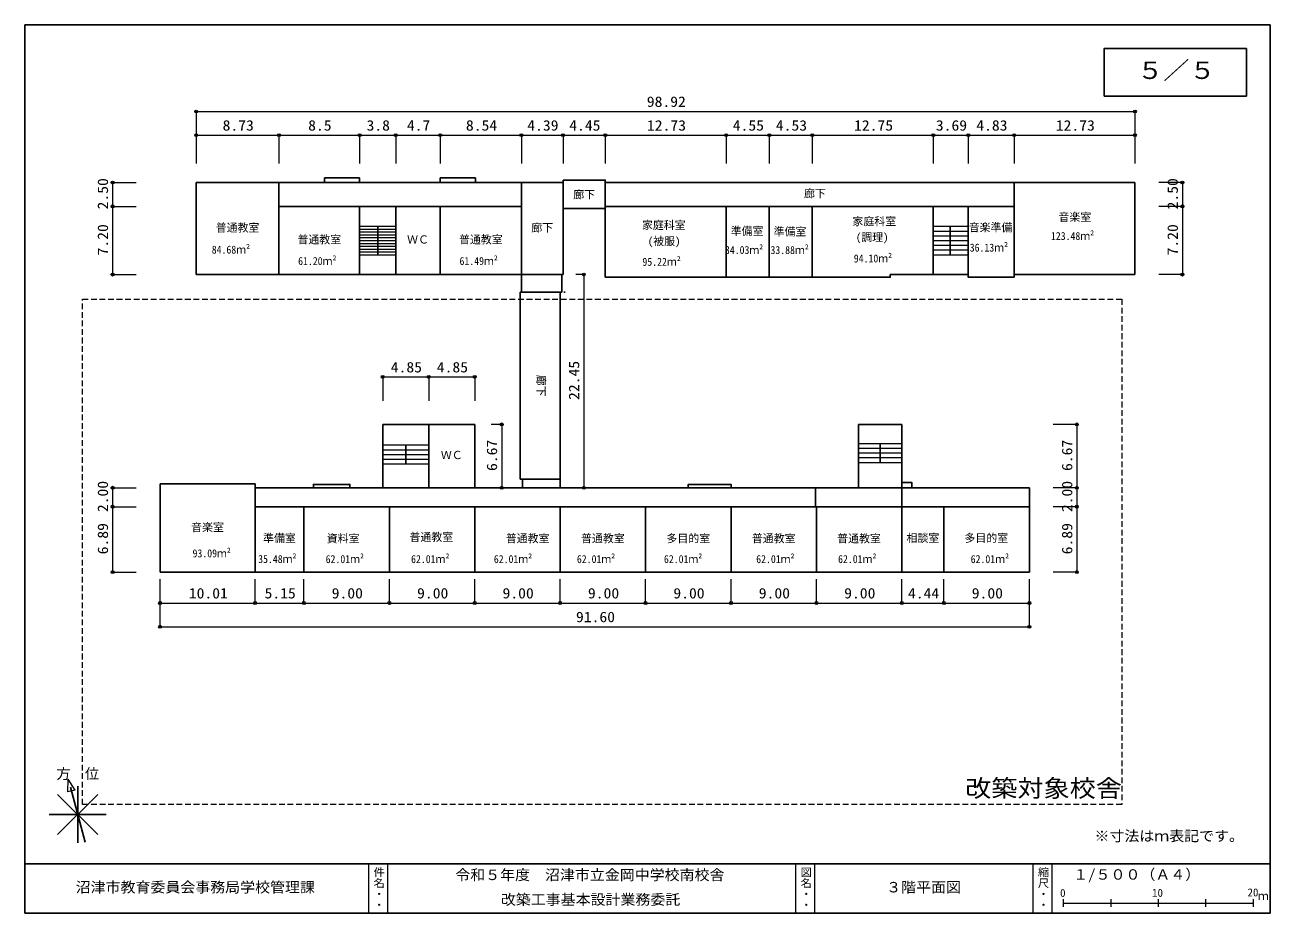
# Model space of a CAD drawing. Units: millimetres at full size, sheet at 1:500. Extents: x -65600 to 63930108, y -14795577 to 46800.
import ezdxf
from ezdxf.enums import TextEntityAlignment as Align

# ---------------------------------------------------------------- set-up
doc = ezdxf.new("R2010")
doc.units = ezdxf.units.MM
doc.header["$LTSCALE"] = 500
doc.header["$PDMODE"] = 32
doc.header["$PDSIZE"] = 300
doc.linetypes.add('DASHED1', pattern=[1.8, 1.2, -0.6])
for name, color, linetype in [('8-0_通り芯', 6, 'Continuous'), ('8-9_細点線１', 2, 'Continuous'), ('F-8_極細点線', 2, 'Continuous')]:
    doc.layers.add(name, color=color, linetype=linetype)
for name, color, linetype, lineweight in [('8-5_中線１', 6, 'Continuous', 25), ('8-6_中線２', 3, 'Continuous', 18), ('8-E_ﾊｯﾁﾝｸﾞ', 4, 'Continuous', 9), ('F-0_通り芯', 2, 'Continuous', 25), ('F-5_中線１', 3, 'Continuous', 18)]:
    doc.layers.add(name, color=color, linetype=linetype, lineweight=lineweight)
doc.styles.add('@ＭＳ ゴシック', font='')
doc.styles.add('ＭＳ ゴシック', font='')
doc.styles.get('@ＭＳ ゴシック').set_extended_font_data('@MS Gothic')
doc.styles.get('ＭＳ ゴシック').set_extended_font_data('MS Gothic')

msp = doc.modelspace()

# ---------------------------------------------------------------- linework, layer by layer
at = {"layer": '8-5_中線１'}
for p, q in [((-47558.7, 30180), (-47558.7, 20480)), ((-47558.7, 30180), (-13288.7, 30180)), ((-38828.7, 30180), (-38828.7, 20480)), ((-34028.8, 30680), (-30328.7, 30680)), ((-34028.8, 30680), (-34028.8, 30180)), ((-30328.7, 30180), (-30328.7, 30680)), ((-21828.7, 30680), (-18128.7, 30680)), ((-21828.7, 30180), (-21828.7, 30680)), ((-18128.7, 30680), (-18128.7, 30180)), ((-13288.7, 18635), (-13288.7, 30180)), ((-8898.7, 30180), (-13288.7, 30180)), ((-13288.7, 30180), (-13288.7, 20480)), ((-8898.7, 30440), (-8898.7, 20480)), ((51361.3, 30180), (-4448.8, 30180)), ((38631.3, 30180), (38631.3, 20200)), ((51361.3, 30180), (51361.3, 20480)), ((-38828.7, 27680), (-13288.7, 27680)), ((-30328.7, 20480), (-30328.7, 27680)), ((-26528.7, 20480), (-26528.7, 27680)), ((-21828.7, 20480), (-21828.7, 27680)), ((38631.3, 27680), (-4448.8, 27680)), ((8281.3, 20200), (8281.3, 27680)), ((12831.3, 20200), (12831.3, 27680)), ((17361.3, 20200), (17361.3, 27680)), ((30111.3, 27680), (30111.3, 20480)), ((-8898.7, 27460), (-4448.8, 27460)), ((-28428.7, 25580), (-28428.7, 22580)), ((31898.8, 25580), (31898.8, 22580)), ((-47558.7, 20480), (-13288.7, 20480)), ((-8898.7, 20480), (-13288.7, 20480)), ((-9038.7, 20480), (-9038.7, 18635)), ((33801.3, 20480), (25576.3, 20480)), ((51361.3, 20480), (38631.3, 20480)), ((-13428.7, 18635), (-9038.7, 18635)), ((-13428.7, 18635), (-13428.7, -1070)), ((-9201.2, 18635), (-9201.2, -1970)), ((-27901.2, 4700), (-25476.2, 4700)), ((-27901.2, -1970), (-27901.2, 4700)), ((-26141.5, 4700), (-24639.4, 4700)), ((-24639.4, 4700), (-18201.2, 4700)), ((-23051.3, 4700), (-23051.3, 3043.6)), ((-18201.2, 4700), (-18201.2, -1970)), ((22248.8, 4700), (22248.8, -1637.5)), ((22248.8, 4700), (24523.8, 4700)), ((24523.8, 4700), (25521.9, 4700)), ((25521.9, 4700), (26798.7, 4700)), ((-23051.3, 3043.6), (-23051.3, -1970)), ((24523.8, 695.3), (24523.8, 2695.3)), ((-25476.2, 534.1), (-25476.2, 2534.1)), ((26798.7, -3970), (26798.7, 1589.4)), ((-13428.7, -1070), (-9201.2, -1070)), ((-51361.2, -1560), (-51361.2, -10860)), ((-41351.2, -1560), (-51361.2, -1560)), ((-41351.2, -1560), (-41351.2, -10860)), ((-17001.2, -1970), (-41351.2, -1970)), ((-23051.3, -1970), (-27901.2, -1970)), ((-23060.3, -1970), (-23773.9, -1970)), ((-17001.2, -1970), (20962.6, -1970)), ((26798.7, -1970), (17698.7, -1970)), ((17698.7, -1970), (17698.7, -3970)), ((20962.6, -1970), (22248.8, -1970)), ((22248.8, -1637.5), (22248.8, -1970)), ((23629.8, -1970), (40238.7, -1970)), ((40238.7, -3970), (40238.7, -1970)), ((-36201.2, -3970), (-41351.2, -3970)), ((-36201.2, -10860), (-36201.2, -3970)), ((-36201.2, -3970), (-36201.2, -10860)), ((-27201.2, -3970), (-36201.2, -3970)), ((-18201.2, -10860), (-18201.2, -3970)), ((-9201.2, -10860), (-9201.2, -3970)), ((8798.7, -10860), (8798.7, -3970)), ((-27201.2, -10860), (-201.2, -10860)), ((-201.2, -10860), (8798.7, -10860))]:
    msp.add_line(p, q, dxfattribs=at)
at = {"layer": '8-5_中線１', "linetype": 'DASHED1'}
for p, q in [((-13192.3, 18635), (-13052.3, 18635)), ((-8802.3, 18635), (-8662.3, 18635))]:
    msp.add_line(p, q, dxfattribs=at)
at = {"layer": '8-5_中線１', "color": 3, "lineweight": 18}
msp.add_line((14698.7, -1970), (17698.7, -1970), dxfattribs=at)
at = {"layer": '8-5_中線１'}
for points in [[(-8898.7, 30440), (-4448.8, 30440), (-4448.8, 20200)], [(38631.3, 20200), (33801.3, 20200), (33801.3, 27680)], [(-4448.8, 20200), (25576.3, 20200), (25576.3, 20480)], [(26798.7, 4700), (26798.7, -1970), (27858.8, -1970), (27858.8, -1440), (26798.7, -1440), (26798.7, -1970)], [(-9201.2, -1970), (-13168.7, -1970), (-13168.7, -1070)], [(-36201.2, -1970), (-35201.2, -1970), (-31351.2, -1970), (-31351.2, -1620), (-35201.2, -1620), (-35201.2, -1970)], [(-51361.2, -10860), (-41351.2, -10860), (-36201.2, -10860), (-27201.2, -10860), (-27201.2, -3970)], [(-18201.2, -3970), (-27201.2, -3970), (-27201.2, -10860)], [(-9201.2, -3970), (-18201.2, -3970), (-18201.2, -10860)], [(-201.2, -10860), (-201.2, -3970), (-9201.2, -3970), (-9201.2, -10860)], [(8798.7, -3970), (-201.2, -3970), (-201.2, -10860)]]:
    msp.add_lwpolyline(points, dxfattribs=at)
for points in [[(8798.7, -1970), (4298.8, -1970), (4298.8, -1620), (8798.7, -1620)], [(8798.7, -10860), (17798.7, -10860), (17798.7, -3970), (8798.7, -3970)], [(17798.7, -10860), (26798.7, -10860), (26798.7, -3970), (17798.7, -3970)], [(26798.7, -10860), (31238.7, -10860), (31238.7, -3970), (26798.7, -3970)], [(31238.7, -10860), (40238.7, -10860), (40238.7, -3970), (31238.7, -3970)]]:
    msp.add_lwpolyline(points, close=True, dxfattribs=at)
at = {"layer": '8-6_中線２'}
for p, q in [((-47558.7, 37680), (-47558.7, 35180)), ((-47558.7, 37680), (51361.3, 37680)), ((51361.3, 37680), (51361.3, 35180)), ((-47558.7, 35180), (-47558.7, 32180)), ((-47558.7, 35180), (-38828.7, 35180)), ((-38828.7, 35180), (-38828.7, 32180)), ((-38828.7, 35180), (-30328.7, 35180)), ((-30328.7, 35180), (-30328.7, 32180)), ((-30328.7, 35180), (-26528.7, 35180)), ((-26528.7, 35180), (-26528.7, 32180)), ((-26528.7, 35180), (-21828.7, 35180)), ((-21828.7, 35180), (-21828.7, 32180)), ((-21828.7, 35180), (-13288.7, 35180)), ((-13288.7, 35180), (-13288.7, 32180)), ((-13288.7, 35180), (-8898.7, 35180)), ((-8898.7, 35180), (-8898.7, 32180)), ((-8898.7, 35180), (-4448.8, 35180)), ((-4448.8, 35180), (-4448.8, 32180)), ((-4448.8, 35180), (8281.3, 35180)), ((8281.3, 35180), (8281.3, 32180)), ((8281.3, 35180), (12831.3, 35180)), ((12831.3, 35180), (12831.3, 32180)), ((12831.3, 35180), (17361.3, 35180)), ((17361.3, 35180), (17361.3, 32180)), ((17361.3, 35180), (30111.3, 35180)), ((30111.3, 35180), (30111.3, 32180)), ((30111.3, 35180), (33801.3, 35180)), ((33801.3, 35180), (33801.3, 32180)), ((33801.3, 35180), (38631.3, 35180)), ((38631.3, 35180), (38631.3, 32180)), ((38631.3, 35180), (51361.3, 35180)), ((51361.3, 35180), (51361.3, 32180)), ((-56361.2, 30180), (-53861.2, 30180)), ((-56361.2, 30180), (-56361.2, 27680)), ((56361.2, 30180), (53861.2, 30180)), ((56361.2, 30180), (56361.2, 27680)), ((-56361.2, 27680), (-53861.2, 27680)), ((-56361.2, 27680), (-56361.2, 20480)), ((56361.2, 27680), (53861.2, 27680)), ((56361.2, 27680), (56361.2, 20480)), ((-56361.2, 20480), (-53861.2, 20480)), ((-6713.2, 20480), (-7555.4, 20480)), ((-6713.2, 20480), (-6713.2, -1970)), ((56361.2, 20480), (53861.2, 20480)), ((-27901.2, 9700), (-27901.2, 7200)), ((-27901.2, 9700), (-23051.3, 9700)), ((-23051.3, 9700), (-23051.3, 7200)), ((-23051.3, 9700), (-18201.2, 9700)), ((-18201.2, 9700), (-18201.2, 7200)), ((-15363.6, 4700), (-16478.2, 4700)), ((-15363.6, 4700), (-15363.6, -1970)), ((45238.7, 4700), (42738.7, 4700)), ((45238.7, 4700), (45238.7, -1970)), ((-56361.2, -1970), (-53861.2, -1970)), ((-56361.2, -1970), (-56361.2, -3970)), ((-15363.6, -1970), (-16478.2, -1970)), ((-6713.2, -1970), (-7555.4, -1970)), ((45238.7, -1970), (42738.7, -1970)), ((45238.7, -1970), (45238.7, -3970)), ((-56361.2, -3970), (-53861.2, -3970)), ((-56361.2, -3970), (-56361.2, -10860)), ((45238.7, -3970), (42738.7, -3970)), ((45238.7, -3970), (45238.7, -10860)), ((-56361.2, -10860), (-53861.2, -10860)), ((-51361.2, -14121.2), (-51361.2, -11621.2)), ((-41351.2, -14121.2), (-41351.2, -11621.2)), ((-36201.2, -14121.2), (-36201.2, -11621.2)), ((-27201.2, -14121.2), (-27201.2, -11621.2)), ((-18201.2, -14121.2), (-18201.2, -11621.2)), ((-9201.2, -14121.2), (-9201.2, -11621.2)), ((-201.2, -14121.2), (-201.2, -11621.2)), ((8798.7, -14121.2), (8798.7, -11621.2)), ((17798.7, -14121.2), (17798.7, -11621.2)), ((26798.7, -14121.2), (26798.7, -11621.2)), ((31238.7, -14121.2), (31238.7, -11621.2)), ((40238.7, -14121.2), (40238.7, -11621.2)), ((45238.7, -10860), (42738.7, -10860)), ((-51361.2, -14121.2), (-41351.2, -14121.2)), ((-51361.2, -16621.2), (-51361.2, -14121.2)), ((-41351.2, -14121.2), (-36201.2, -14121.2)), ((-36201.2, -14121.2), (-27201.2, -14121.2)), ((-27201.2, -14121.2), (-18201.2, -14121.2)), ((-18201.2, -14121.2), (-9201.2, -14121.2)), ((-9201.2, -14121.2), (-201.2, -14121.2)), ((-201.2, -14121.2), (8798.7, -14121.2)), ((8798.7, -14121.2), (17798.7, -14121.2)), ((17798.7, -14121.2), (26798.7, -14121.2)), ((26798.7, -14121.2), (31238.7, -14121.2)), ((31238.7, -14121.2), (40238.7, -14121.2)), ((40238.7, -16621.2), (40238.7, -14121.2)), ((-51361.2, -16621.2), (40238.7, -16621.2))]:
    msp.add_line(p, q, dxfattribs=at)
for p in [(-47558.7, 37680), (51361.3, 37680), (-47558.7, 35180), (-38828.7, 35180), (-30328.7, 35180), (-26528.7, 35180), (-21828.7, 35180), (-13288.7, 35180), (-8898.7, 35180), (-4448.8, 35180), (8281.3, 35180), (12831.3, 35180), (17361.3, 35180), (30111.3, 35180), (33801.3, 35180), (38631.3, 35180), (51361.3, 35180), (-56361.2, 30180), (56361.2, 30180), (-56361.2, 27680), (56361.2, 27680), (-56361.2, 20480), (-6713.2, 20480), (56361.2, 20480), (-27901.2, 9700), (-23051.3, 9700), (-18201.2, 9700), (-15363.6, 4700), (45238.7, 4700), (-56361.2, -1970), (-15363.6, -1970), (-6713.2, -1970), (45238.7, -1970), (-56361.2, -3970), (45238.7, -3970), (-56361.2, -10860), (45238.7, -10860), (-51361.2, -14121.2), (-41351.2, -14121.2), (-36201.2, -14121.2), (-27201.2, -14121.2), (-18201.2, -14121.2), (-9201.2, -14121.2), (-201.2, -14121.2), (8798.7, -14121.2), (17798.7, -14121.2), (26798.7, -14121.2), (31238.7, -14121.2), (40238.7, -14121.2), (-51361.2, -16621.2), (40238.7, -16621.2)]:
    msp.add_point(p, dxfattribs=at)
at = {"layer": '8-E_ﾊｯﾁﾝｸﾞ'}
for p, q in [((-30328.7, 25580), (-26528.7, 25580)), ((-30328.7, 25280), (-26528.7, 25280)), ((-30328.7, 24980), (-26528.7, 24980)), ((30143.8, 25580), (33768.8, 25580)), ((30143.8, 25080), (33768.8, 25080)), ((-30328.7, 24680), (-26528.7, 24680)), ((-30328.7, 24380), (-26528.7, 24380)), ((-30328.7, 24080), (-26528.7, 24080)), ((-30328.7, 23780), (-26528.7, 23780)), ((30143.8, 24580), (33768.8, 24580)), ((30143.8, 24080), (33768.8, 24080)), ((-30328.7, 23480), (-26528.7, 23480)), ((-30328.7, 23180), (-26528.7, 23180)), ((-30328.7, 22880), (-26528.7, 22880)), ((-30328.7, 22580), (-26528.7, 22580)), ((30143.8, 23580), (33768.8, 23580)), ((30143.8, 23080), (33768.8, 23080)), ((30143.8, 22580), (33768.8, 22580)), ((22248.8, 2695.3), (26798.7, 2695.3)), ((-27901.2, 2534.1), (-23051.3, 2534.1)), ((-27901.2, 2034.1), (-23051.3, 2034.1)), ((-27901.2, 1534.1), (-23051.3, 1534.1)), ((22248.8, 2195.3), (26798.7, 2195.3)), ((22248.8, 1695.3), (26798.7, 1695.3)), ((-27901.2, 1034.1), (-23051.3, 1034.1)), ((-27901.2, 534.1), (-23051.3, 534.1)), ((22248.8, 1195.3), (26798.7, 1195.3)), ((22248.8, 695.3), (26798.7, 695.3))]:
    msp.add_line(p, q, dxfattribs=at)
at = {"layer": 'F-0_通り芯'}
for p, q in [((65600, -46800), (65600, 46800)), ((-60807.9, -33512), (-59254.9, -39307.6)), ((-60031.4, -33409.8), (-60031.4, -39409.8)), ((-62152.7, -34288.5), (-57910.1, -38531.1)), ((-57910.1, -34288.5), (-62152.7, -38531.1)), ((-63031.4, -36409.8), (-57031.4, -36409.8)), ((-65600, -41600), (65600, -41600)), ((-65600, -46800), (65600, -46800))]:
    msp.add_line(p, q, dxfattribs=at)
at = {"layer": 'F-0_通り芯', "color": 7, "lineweight": 18}
msp.add_line((-60320.8, -33831.3), (-61032.8, -32672.7), dxfattribs=at)
at = {"layer": 'F-0_通り芯', "color": 3, "lineweight": 18}
for p, q in [((43804.8, -45345.5), (43804.8, -46145.5)), ((43804.8, -45745.5), (63804.8, -45745.5)), ((48804.8, -45345.5), (48804.8, -46145.5)), ((53804.8, -45345.5), (53804.8, -46145.5)), ((58804.8, -45345.5), (58804.8, -46145.5)), ((63804.8, -45345.5), (63804.8, -46145.5))]:
    msp.add_line(p, q, dxfattribs=at)
at = {"layer": 'F-0_通り芯'}
msp.add_lwpolyline([(-65600, -46800), (-65600, 46800), (65600, 46800)], dxfattribs=at)
msp.add_lwpolyline([(48100, 39300), (63100, 39300), (63100, 44300), (48100, 44300)], close=True, dxfattribs=at)
at = {"layer": 'F-0_通り芯', "color": 3, "linetype": 'DASHED1', "lineweight": 18}
msp.add_lwpolyline([(-59532.7, -35359.7), (-59532.7, 17897.7), (49981.1, 17897.7), (49981.1, -35359.7)], close=True, dxfattribs=at)
at = {"layer": 'F-0_通り芯', "color": 7, "lineweight": 18}
msp.add_lwpolyline([(-60320.8, -33831.3), (-61070, -34032.1), (-61032.8, -32672.7)], dxfattribs=at)
at = {"layer": 'F-5_中線１'}
for p, q in [((-29400, -41600), (-29400, -46800)), ((-27400, -41600), (-27400, -46800)), ((15600, -41600), (15600, -46800)), ((17600, -41600), (17600, -46800)), ((40600, -41600), (40600, -46800)), ((42600, -41600), (42600, -46800))]:
    msp.add_line(p, q, dxfattribs=at)

# ---------------------------------------------------------------- texts
at = {"layer": '8-0_通り芯', "style": 'ＭＳ ゴシック', "width": 0.9}
for s, p in [('123.48ｍ²', (42505.1, 23879.5)), ('34.03ｍ²', (8155.2, 22402.5)), ('33.88ｍ²', (12955.1, 22400.2)), ('36.13ｍ²', (33951.4, 22655.2)), ('95.22ｍ²', (-536.4, 21160.8)), ('94.10ｍ²', (21734, 21511.5)), ('93.09ｍ²', (-47937.6, -9563.7)), ('35.48ｍ²', (-41026.9, -10159.7)), ('62.01ｍ²', (-33910.9, -10167.1)), ('62.01ｍ²', (-24910.9, -10167.1)), ('62.01ｍ²', (-16190, -10167.1)), ('62.01ｍ²', (-7441.5, -10167.1)), ('62.01ｍ²', (1732.3, -10167.1)), ('62.01ｍ²', (11452.9, -10167.1)), ('62.01ｍ²', (20080, -10167.1)), ('62.01ｍ²', (34053.4, -10167.1))]:
    msp.add_text(s, height=843.1, dxfattribs=at).set_placement(p, align=Align.BOTTOM_LEFT)
at = {"layer": '8-5_中線１', "color": 2, "style": 'ＭＳ ゴシック'}
for s, p in [('廊下', (-7823.7, 28245)), ('廊下', (16487.1, 28355)), ('家庭科室', (-587.1, 25020.3)), ('家庭科室', (21596.4, 25424.3)), ('音楽室', (43305.7, 25874.6)), ('廊下', (-12243.7, 24755)), ('準備室', (8766.3, 24401.3)), ('準備室', (13287.9, 24343.1)), ('(調理)', (21953.3, 23748.7)), ('音楽準備', (33847.6, 24787.1)), ('(被服)', (31.8, 23330.9))]:
    msp.add_text(s, height=843.1, dxfattribs=at).set_placement(p, align=Align.BOTTOM_LEFT)
msp.add_text('廊下', height=843.1, rotation=270, dxfattribs=at).set_placement((-11890, 9932.5), align=Align.BOTTOM_LEFT)
at = {"layer": '8-6_中線２', "color": 2, "style": 'ＭＳ ゴシック', "width": 1.1}
for s, p in [('98.92', (-73.7, 37830)), ('8.73', (-44768.7, 35330)), ('8.5', (-35753.7, 35330)), ('3.8', (-29603.7, 35330)), ('8.54', (-19133.7, 35330)), ('4.39', (-12668.7, 35330)), ('12.73', (-58.8, 35330)), ('4.53', (13521.3, 35330)), ('12.75', (21761.3, 35330)), ('3.69', (30381.3, 35330)), ('4.83', (34641.3, 35330)), ('12.73', (43021.3, 35330)), ('4.7', (-25353.7, 35330)), ('4.45', (-8248.7, 35330)), ('4.55', (8981.3, 35330)), ('4.85', (-27051.2, 9850)), ('4.85', (-22201.2, 9850)), ('10.01', (-48331.2, -13971.2)), ('5.15', (-40351.2, -13971.2)), ('9.00', (-33276.2, -13971.2)), ('9.00', (-24276.2, -13971.2)), ('9.00', (-15276.2, -13971.2)), ('9.00', (-6276.2, -13971.2)), ('9.00', (2723.8, -13971.2)), ('9.00', (11723.7, -13971.2)), ('9.00', (20723.7, -13971.2)), ('4.44', (27443.7, -13971.2)), ('9.00', (34163.7, -13971.2)), ('91.60', (-7536.3, -16471.2))]:
    msp.add_text(s, height=1100, dxfattribs=at).set_placement(p, align=Align.BOTTOM_LEFT)
for s, p in [('2.50', (-56511.2, 27355)), ('2.50', (56211.3, 27355)), ('7.20', (-56511.2, 22505)), ('7.20', (56211.3, 22505)), ('22.45', (-6863.2, 7280)), ('6.67', (-15513.6, -210)), ('6.67', (45088.8, -210)), ('2.00', (-56511.2, -4545)), ('2.00', (45088.8, -4545)), ('6.89', (-56511.2, -8990)), ('6.89', (45088.8, -8990))]:
    msp.add_text(s, height=1100, rotation=90, dxfattribs=at).set_placement(p, align=Align.BOTTOM_LEFT)
at = {"layer": '8-9_細点線１', "style": 'ＭＳ ゴシック'}
for s, p in [('普通教室', (-45496.3, 24755)), ('普通教室', (-36878.8, 23505)), ('ＷＣ', (-25328.8, 23505)), ('普通教室', (-19861.2, 23505)), ('ＷＣ', (-21776.3, 790)), ('音楽室', (-48081.2, -6815)), ('準備室', (-40503.1, -7959.9)), ('資料室', (-33793.1, -8001.7)), ('普通教室', (-25073.9, -7844)), ('普通教室', (-14930.6, -7990)), ('普通教室', (-7001.3, -7990)), ('多目的室', (1998.7, -7990)), ('普通教室', (10998.7, -7990)), ('普通教室', (19990.9, -7999.4)), ('相談室', (27293.8, -7950.1)), ('多目的室', (33395.6, -7949.9))]:
    msp.add_text(s, height=843.1, dxfattribs=at).set_placement(p, align=Align.BOTTOM_LEFT)
at = {"layer": '8-E_ﾊｯﾁﾝｸﾞ', "color": 6, "style": 'ＭＳ ゴシック', "width": 0.9}
for s, p in [('84.68ｍ²', (-45915, 22443.3)), ('61.20ｍ²', (-36811.6, 21241.5)), ('61.49ｍ²', (-19806.5, 21241.5))]:
    msp.add_text(s, height=843.1, dxfattribs=at).set_placement(p, align=Align.BOTTOM_LEFT)
at = {"layer": 'F-0_通り芯', "color": 6, "style": 'ＭＳ ゴシック', "width": 1.1}
for s, p in [('５／５', (51600, 40550)), ('改築対象校舎', (33481.1, -35109.7))]:
    msp.add_text(s, height=1833, dxfattribs=at).set_placement(p, align=Align.BOTTOM_LEFT)
at = {"layer": 'F-0_通り芯', "style": 'ＭＳ ゴシック'}
for s, height, p in [('方\u3000位', 1100, (-62281.4, -32987.6)), ('0', 843.1, (43473.3, -45355.8)), ('10', 843.1, (53168.2, -45335.8)), ('20', 843.1, (63220.7, -45291.6)), ('ｍ', 843.1, (64310, -45660.5))]:
    msp.add_text(s, height=height, dxfattribs=at).set_placement(p, align=Align.BOTTOM_LEFT)
at = {"layer": 'F-0_通り芯', "style": 'ＭＳ ゴシック', "width": 1.05}
for s, p in [('※寸法はｍ表記です。', (47095.1, -39550.1)), ('令和５年度\u3000沼津市立金岡中学校南校舎', (-20250, -43650)), ('１/５００（Ａ４）', (44850.1, -43608.2)), ('沼津市教育委員会事務局学校管理課', (-60250, -44950)), ('改築工事基本設計業務委託', (-15450, -46250))]:
    msp.add_text(s, height=1100, dxfattribs=at).set_placement(p, align=Align.BOTTOM_LEFT)
at = {"layer": 'F-8_極細点線', "style": '@ＭＳ ゴシック'}
for s, p in [('件名・・', (-28975, -41900)), ('縮尺・・', (41025, -41900)), ('図名・・', (16025, -41900))]:
    msp.add_text(s, height=843.1, rotation=270, dxfattribs=at).set_placement(p, align=Align.BOTTOM_LEFT)
at = {"layer": 'F-8_極細点線', "style": 'ＭＳ ゴシック', "width": 1.05}
msp.add_text('３階平面図', height=1100, dxfattribs=at).set_placement((25150, -44950), align=Align.BOTTOM_LEFT)

doc.saveas('drawing.dxf')
